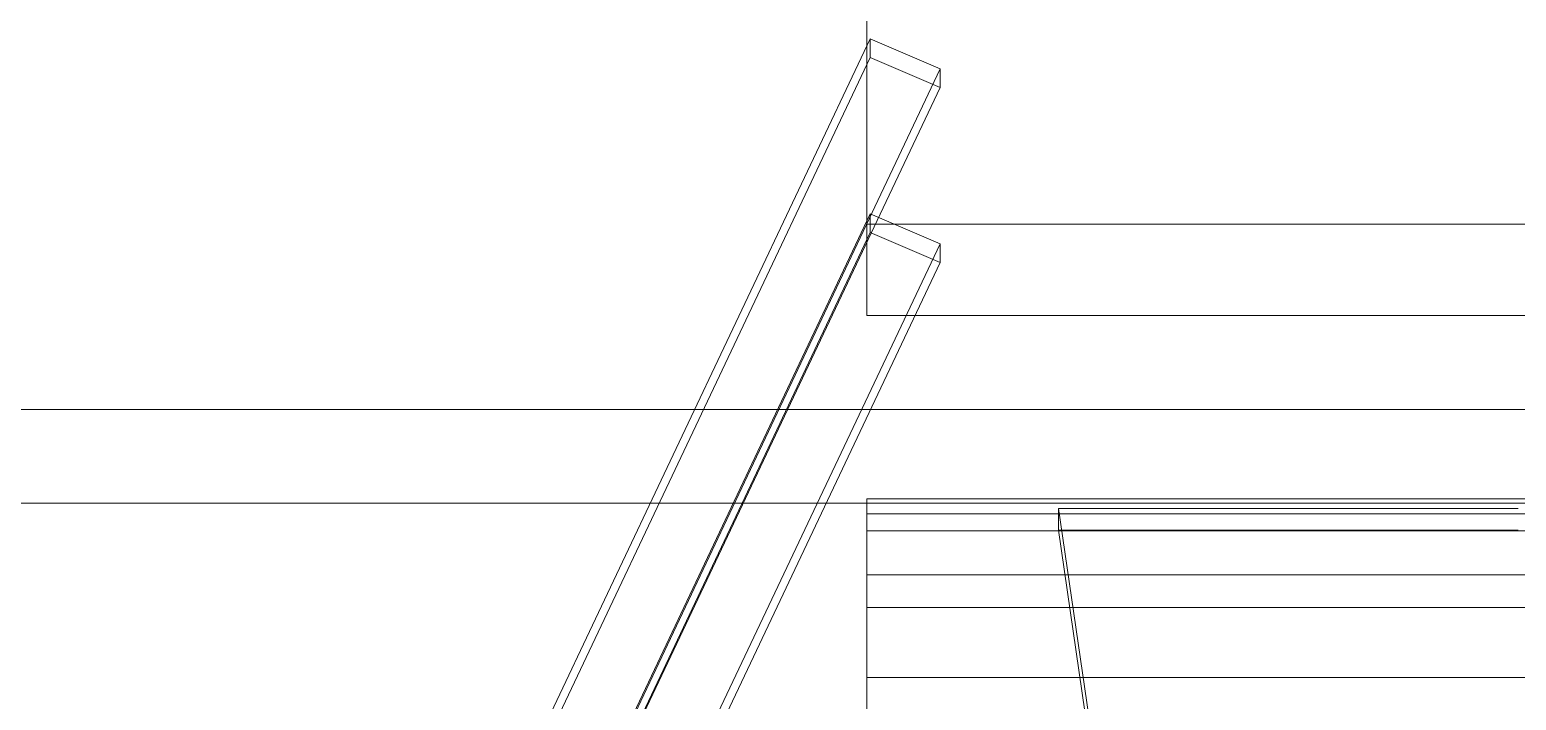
# Model space of a CAD drawing. Header units: millimetres. Extents: x -1970 to 59977, y -65068 to 6837.
# Drawn here: x -518.5 to -130.5, y -32382.7 to -32207.9 of the extents above; entities that cross this region are included whole.
import ezdxf

# ---------------------------------------------------------------- set-up
doc = ezdxf.new("R2010")
doc.units = ezdxf.units.MM
doc.layers.add('frontal_C01', color=7, linetype='Continuous', lineweight=0)
doc.layers.add('frontal_C03', color=7, linetype='Continuous', lineweight=0)

msp = doc.modelspace()

# ---------------------------------------------------------------- linework, layer by layer
at = {"layer": 'frontal_C01'}
for p, q in [((-300, -32258.591), (-300, -32088.14)), ((-300, -32111.954), (-300, -32282.405)), ((-439.114, -32505.516), (-299.114, -32210.225)), ((-299.114, -32215.095), (-299.114, -32210.225)), ((-299.114, -32210.225), (-280.886, -32218.066)), ((-439.114, -32510.386), (-299.114, -32215.095)), ((-280.886, -32222.936), (-299.114, -32215.095)), ((-280.886, -32218.066), (-420.886, -32513.357)), ((-280.886, -32218.066), (-280.886, -32222.936)), ((-420.886, -32518.227), (-280.886, -32222.936)), ((-439.114, -32551.172), (-299.114, -32255.881)), ((-299.114, -32260.751), (-299.114, -32255.881)), ((-299.114, -32255.881), (-280.886, -32263.722)), ((-439.114, -32556.042), (-299.114, -32260.751)), ((300, -32258.591), (-300, -32258.591)), ((-300, -32258.591), (-300, -32282.405)), ((-280.886, -32268.593), (-299.114, -32260.751)), ((-280.886, -32263.722), (-420.886, -32559.014)), ((-280.886, -32263.722), (-280.886, -32268.593)), ((-420.886, -32563.884), (-280.886, -32268.593)), ((-300, -32282.405), (300, -32282.405)), ((-300, -32334.062), (-300, -32330.147)), ((-300, -32330.147), (-300, -32338.485)), ((300, -32330.147), (-300, -32330.147)), ((-300, -32349.964), (-300, -32334.062)), ((300, -32334.062), (-300, -32334.062)), ((-130, -32332.673), (-250, -32332.673)), ((-250, -32332.673), (-228.298, -32480.607)), ((-250, -32332.673), (-250, -32338.392)), ((-300, -32338.485), (-300, -32358.508)), ((300, -32338.485), (-300, -32338.485)), ((-228.298, -32486.326), (-250, -32338.392)), ((-250, -32338.392), (-130, -32338.392)), ((-300, -32376.767), (-300, -32349.964)), ((300, -32349.964), (-300, -32349.964)), ((-300, -32358.508), (-300, -32388.85)), ((300, -32358.508), (-300, -32358.508)), ((-300, -32412.647), (-300, -32376.767)), ((300, -32376.767), (-300, -32376.767))]:
    msp.add_line(p, q, dxfattribs=at)
at = {"layer": 'frontal_C03'}
for p, q in [((1300, -32306.935), (-1300, -32306.935)), ((-1300, -32331.296), (1300, -32331.296))]:
    msp.add_line(p, q, dxfattribs=at)

doc.saveas('drawing.dxf')
